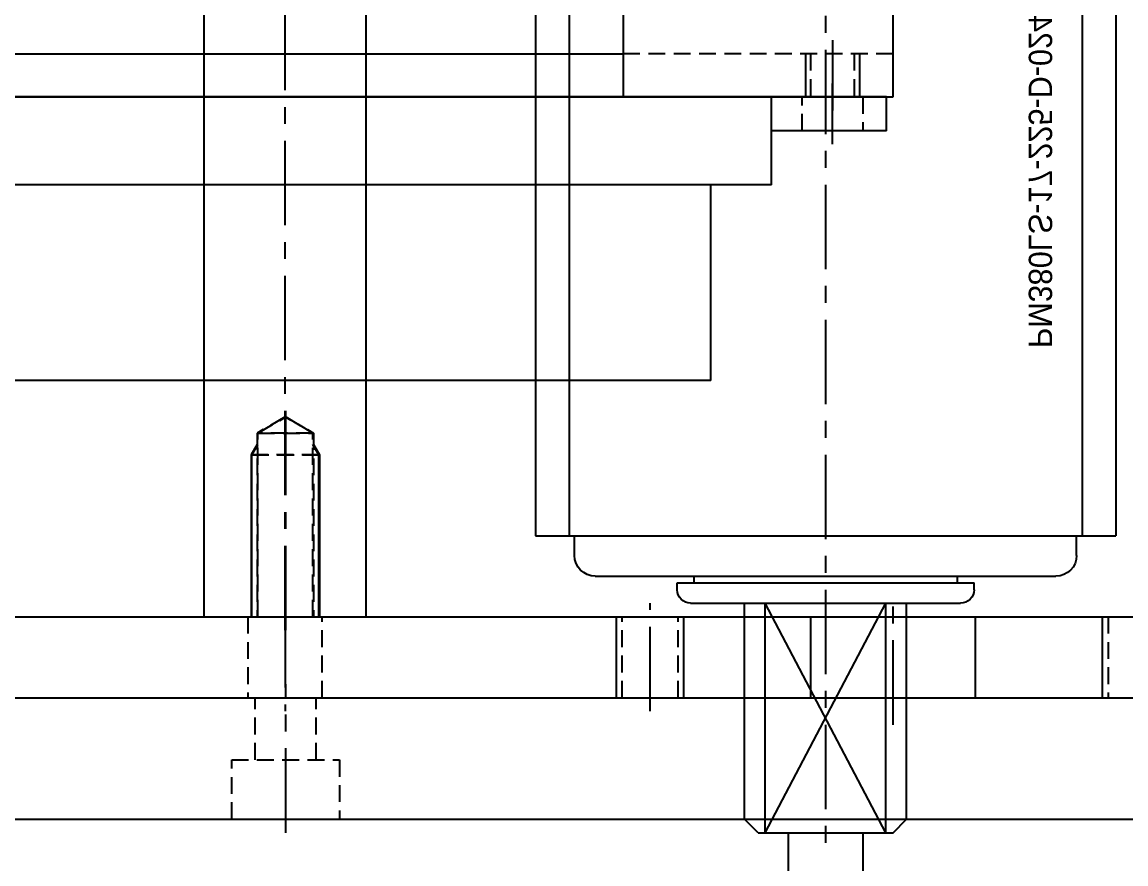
# Model space of a CAD drawing. Header units: inches. Extents: x 0 to 77285, y -118 to 40065.
# Drawn here: x 13060.1 to 13141.9, y 25676.2 to 25738.6 of the extents above; entities that cross this region are included whole.
import ezdxf
from ezdxf.enums import TextEntityAlignment as Align

# ---------------------------------------------------------------- set-up
doc = ezdxf.new("R2010")
doc.units = ezdxf.units.IN
doc.header["$LTSCALE"] = 5
doc.header["$MEASUREMENT"] = 0
doc.linetypes.add('CENTER', pattern=[2, 1.25, -0.25, 0.25, -0.25])
doc.linetypes.add('HIDDEN', pattern=[0.375, 0.25, -0.125])
for name, color, linetype in [('11', 1, 'CENTER'), ('22', 2, 'HIDDEN'), ('44', 4, 'Continuous'), ('55', 5, 'Continuous'), ('G', 231, 'Continuous'), ('T', 3, 'Continuous'), ('Y', 60, 'Continuous')]:
    doc.layers.add(name, color=color, linetype=linetype)
doc.styles.add('SCI', font='')
doc.styles.get('SCI').set_extended_font_data('Gulim')
doc.dimstyles.new('SCH', dxfattribs={"dimtxt": 2.5, "dimasz": 2, "dimexe": 1.25, "dimexo": 0.625, "dimtad": 1, "dimdec": 8, "dimtxsty": 'SCI', "dimcen": 2.5, "dimclrd": 4, "dimclre": 4, "dimclrt": 7, "dimadec": 8, "dimazin": 2, "dimtfac": 1, "dimtdec": 8, "dimtmove": 0, "dimatfit": 3, "dimfxl": 1, "dimarcsym": 0})

# ---------------------------------------------------------------- blocks, each defined once
blk = doc.blocks.new('*D363')
at = {"color": 4, "lineweight": -2, "transparency": 16777216}
for p, q in [((12554.65, 23925.55), (12554.65, 27400.643)), ((13164.65, 26493.05), (13164.65, 27400.643)), ((13004.65, 27300.643), (12714.65, 27300.643))]:
    blk.add_line(p, q, dxfattribs=at)
at = {"color": 4, "transparency": 16777216}
for points in [[(12714.65, 27327.31), (12714.65, 27273.976), (12554.65, 27300.643)], [(13004.65, 27327.31), (13004.65, 27273.976), (13164.65, 27300.643)]]:
    blk.add_solid(points, dxfattribs=at)
at = {"layer": 'Defpoints', "color": 0, "transparency": 16777216}
for p in [(12554.65, 27300.643), (13164.65, 26443.05), (12554.65, 23875.55)]:
    blk.add_point(p, dxfattribs=at)
at = {"color": 7, "transparency": 16777216, "insert": (12859.65, 27453.439), "char_height": 200, "attachment_point": 5, "style": 'SCI'}
blk.add_mtext('610', dxfattribs=at)
blk = doc.blocks.new('*D366')
at = {"color": 4, "lineweight": -2, "transparency": 16777216}
for p, q in [((12554.65, 23925.55), (12554.65, 28076.143)), ((17979.65, 23925.05), (17979.65, 28076.143)), ((12714.65, 27976.143), (17819.65, 27976.143))]:
    blk.add_line(p, q, dxfattribs=at)
at = {"color": 4, "transparency": 16777216}
for points in [[(12714.65, 28002.81), (12714.65, 27949.477), (12554.65, 27976.143)], [(17819.65, 28002.81), (17819.65, 27949.477), (17979.65, 27976.143)]]:
    blk.add_solid(points, dxfattribs=at)
at = {"layer": 'Defpoints', "color": 0, "transparency": 16777216}
for p in [(17979.65, 27976.143), (12554.65, 23875.55), (17979.65, 23875.05)]:
    blk.add_point(p, dxfattribs=at)
at = {"color": 7, "transparency": 16777216, "insert": (15267.15, 28128.806), "char_height": 200, "attachment_point": 5, "style": 'SCI'}
blk.add_mtext('5425', dxfattribs=at)
blk = doc.blocks.new('*D367')
at = {"color": 4, "lineweight": -2, "transparency": 16777216}
for p, q in [((12554.65, 23925.55), (12554.65, 29140.675)), ((21064.65, 23433.05), (21064.65, 29140.675)), ((12714.65, 29040.675), (20904.65, 29040.675))]:
    blk.add_line(p, q, dxfattribs=at)
at = {"color": 4, "transparency": 16777216}
for points in [[(12714.65, 29067.342), (12714.65, 29014.009), (12554.65, 29040.675)], [(20904.65, 29067.342), (20904.65, 29014.009), (21064.65, 29040.675)]]:
    blk.add_solid(points, dxfattribs=at)
at = {"layer": 'Defpoints', "color": 0, "transparency": 16777216}
for p in [(21064.65, 29040.675), (12554.65, 23875.55), (21064.65, 23383.05)]:
    blk.add_point(p, dxfattribs=at)
at = {"color": 7, "transparency": 16777216, "insert": (16809.65, 29193.472), "char_height": 200, "attachment_point": 5, "style": 'SCI'}
blk.add_mtext('8510', dxfattribs=at)
blk = doc.blocks.new('*D374')
at = {"color": 4, "lineweight": -2, "transparency": 16777216}
for p, q in [((12554.65, 23925.55), (12554.65, 30215.876)), ((37924.65, 23433.05), (37924.65, 30215.876)), ((12714.65, 30115.876), (37764.65, 30115.876))]:
    blk.add_line(p, q, dxfattribs=at)
at = {"color": 4, "transparency": 16777216}
for points in [[(12714.65, 30142.543), (12714.65, 30089.21), (12554.65, 30115.876)], [(37764.65, 30142.543), (37764.65, 30089.21), (37924.65, 30115.876)]]:
    blk.add_solid(points, dxfattribs=at)
at = {"layer": 'Defpoints', "color": 0, "transparency": 16777216}
for p in [(37924.65, 30115.876), (12554.65, 23875.55), (37924.65, 23383.05)]:
    blk.add_point(p, dxfattribs=at)
at = {"color": 7, "transparency": 16777216, "insert": (25239.65, 30268.539), "char_height": 200, "attachment_point": 5, "style": 'SCI'}
blk.add_mtext('25370', dxfattribs=at)
blk = doc.blocks.new('A$Cb7150516E')
for p, q in [((15, 100), (15, -30)), ((11.8, 80), (11.8, -10)), ((-7, -10), (15, -10)), ((15, -30), (-7, -30)), ((15, -30), (11.8, -30)), ((11.8, -30), (11.8, -30))]:
    blk.add_line(p, q)
at = {"layer": '11'}
blk.add_line((10.8, -25.505), (16, -25.505), dxfattribs=at)
at = {"layer": '22'}
for p, q in [((11.8, -30), (11.8, -10)), ((11.8, -23.884), (15, -23.884)), ((11.8, -27.126), (15, -27.126))]:
    blk.add_line(p, q, dxfattribs=at)
at = {"layer": 'T'}
for p, q in [((11.8, -23.505), (15, -23.505)), ((11.8, -27.505), (15, -27.505))]:
    blk.add_line(p, q, dxfattribs=at)
blk = doc.blocks.new('A$C09808f4cE')
for p, q in [((64.5, 0), (-64.5, 0)), ((55.997, -6.5), (55.997, 0)), ((64.5, -2.5), (64.5, 0)), ((64.5, -2.5), (55.997, -2.5)), ((55.997, -6.5), (-56.002, -6.5)), ((51.497, -21), (51.497, -6.5)), ((51.497, -21), (-54, -21))]:
    blk.add_line(p, q)
at = {"layer": '11'}
blk.add_line((60.5, -3.5), (60.5, 1), dxfattribs=at)
at = {"layer": '22'}
for p, q in [((58.25, -2.5), (58.25, 0)), ((62.75, 0), (62.75, -2.5))]:
    blk.add_line(p, q, dxfattribs=at)
blk = doc.blocks.new('A$C3ce8d080')
for p, q in [((0, 0, 0), (0, -320, 0)), ((9, 0, 0), (9, -320, 0)), ((15, -15, 0), (15, -305, 0))]:
    blk.add_line(p, q)
at = {"layer": '11'}
blk.add_line((-1, -75, 0), (10, -75, 0), dxfattribs=at)
at = {"layer": '22'}
for p, q in [((0, -71, 0), (4.4, -71, 0)), ((4.4, -71, 0), (4.4, -79, 0)), ((4.4, -72.75, 0), (9, -72.75, 0)), ((4.4, -77.25, 0), (9, -77.25, 0)), ((4.4, -79, 0), (0, -79, 0))]:
    blk.add_line(p, q, dxfattribs=at)
blk = doc.blocks.new('A$Cba0b814e')
for p, q in [((0, -0.045), (0, -320.045)), ((6, -0.045), (6, -320.045)), ((6, -113.945), (0, -113.945)), ((6, -126.145), (0, -126.145))]:
    blk.add_line(p, q)
at = {"layer": '11'}
for p, q in [((-1, -75), (7, -75)), ((7, -102.045), (-1, -102.045)), ((8, -120.045), (-2, -120.045))]:
    blk.add_line(p, q, dxfattribs=at)
at = {"layer": '22'}
for p, q in [((0, -72.25), (6, -72.25)), ((6, -77.75), (0, -77.75)), ((6, -99.978), (0, -99.978)), ((6, -104.112), (0, -104.112)), ((0, -135.978), (6, -135.978))]:
    blk.add_line(p, q, dxfattribs=at)
at = {"layer": 'T'}
for p, q in [((6, -99.545), (0, -99.545)), ((6, -104.545), (0, -104.545)), ((0, -135.545), (6, -135.545))]:
    blk.add_line(p, q, dxfattribs=at)
blk = doc.blocks.new('A$C6b4d137b')
for p, q in [((5, 21.5), (230, 21.5)), ((230, 21.5), (230, -21.5)), ((5, 19), (230, 19)), ((231.46, 18.6), (230, 18.6)), ((233, 17.06), (233, -17.06)), ((233.5, 11), (233.5, -11)), ((234, 11), (233.5, 11)), ((235, 10), (235, -10)), ((233, 9.75), (233.5, 9.75)), ((251, 6), (235, 6)), ((252, 5), (251, 6)), ((252, 5), (252, -5)), ((252, 4.472), (235, 4.472)), ((252, -4.472), (235, 4.472)), ((252, 4.472), (235, -4.472)), ((257.128, 2.75), (252, 2.75)), ((252, -2.75), (257.708, -2.75)), ((252, -4.472), (235, -4.472)), ((252, -5), (251, -6)), ((251, -6), (235, -6)), ((233, -9.75), (233.5, -9.75)), ((234, -11), (233.5, -11)), ((231.46, -18.6), (230, -18.6)), ((5, -19), (230, -19)), ((5, -21.5), (230, -21.5))]:
    blk.add_line(p, q)
for centre, radius, start, end in [((231.46, 17.06), 1.54, 0, 90), ((234, 10), 1, 0, 90), ((234, -10), 1, 270, 0), ((231.46, -17.06), 1.54, 270, 0)]:
    blk.add_arc(centre, radius, start, end)
at = {"layer": '11'}
blk.add_line((-16, 0), (253, 0), dxfattribs=at)
at = {"layer": '44', "style": 'SCI'}
blk.add_text('PM380LS-17-225-D-024-JD-UR430A(BLACK)', height=1.73077, rotation=180, dxfattribs=at).set_placement((192.886, -15.915), align=Align.MIDDLE_CENTER)
blk = doc.blocks.new('A$Ce276e4a4')
for p, q in [((302, 6), (0, 6)), ((302, 6), (302, -6)), ((302, -6), (0, -6))]:
    blk.add_line(p, q)
at = {"layer": '11'}
blk.add_line((303, 0), (-1, 0), dxfattribs=at)
at = {"layer": '22'}
for p, q in [((290, -2.5), (290, 2.5)), ((287.207, 0), (288.4, 2.067)), ((288.4, 2.067), (302, 2.067)), ((288.4, -2.067), (288.4, 2.067)), ((288.4, -2.067), (287.207, 0)), ((302, -2.067), (288.4, -2.067))]:
    blk.add_line(p, q, dxfattribs=at)
at = {"layer": 'T'}
for p, q in [((289.25, 2.067), (290, 2.5)), ((290, 2.5), (302, 2.5)), ((290, -2.5), (289.25, -2.067)), ((302, -2.5), (290, -2.5))]:
    blk.add_line(p, q, dxfattribs=at)
blk = doc.blocks.new('A$Ca57f8651')
blk.add_line((302, 0), (302, -320))
at = {"layer": '11'}
blk.add_line((303, -75), (286.207, -75), dxfattribs=at)
at = {"layer": '22'}
for p, q in [((290, -72.5), (290, -77.5)), ((288.4, -72.933), (287.207, -75)), ((302, -72.933), (288.4, -72.933)), ((288.4, -72.933), (288.4, -77.067)), ((287.207, -75), (288.4, -77.067)), ((288.4, -77.067), (302, -77.067))]:
    blk.add_line(p, q, dxfattribs=at)
at = {"layer": 'T'}
for p, q in [((290, -72.5), (289.25, -72.933)), ((302, -72.5), (290, -72.5)), ((289.25, -77.067), (290, -77.5)), ((290, -77.5), (302, -77.5))]:
    blk.add_line(p, q, dxfattribs=at)
blk = doc.blocks.new('A$C98ccf4fa')
for name, p in [('A$Ca57f8651', (-151, 160)), ('A$Cba0b814e', (151, 160.045)), ('A$Ce276e4a4', (-151, 85.045))]:
    blk.add_blockref(name, p)
at = {"layer": '55', "xscale": -1, "rotation": 90}
blk.add_blockref('A$C09808f4cE', (112.5, 104.995), dxfattribs=at)
at = {"layer": '55'}
blk.add_blockref('A$C6b4d137b', (-85, 45), dxfattribs=at)
at = {"layer": 'G', "xscale": -1}
blk.add_blockref('A$C3ce8d080', (166, 160, 0), dxfattribs=at)
at = {"layer": 'Y'}
blk.add_blockref('A$Cb7150516E', (97.5, 70), dxfattribs=at)

msp = doc.modelspace()

# ---------------------------------------------------------------- block references
at = {"xscale": -1, "rotation": 90}
msp.add_blockref('A$C98ccf4fa', (13164.6497809, 25845.5504763, 0), dxfattribs=at)

# ---------------------------------------------------------------- dimensions: what is measured, and where the dimension line sits
for base, p1, p2, picture, middle in [((37924.649780898, 30115.8761734788), (12554.649780898, 23875.5504762968), (37924.649780898, 23383.0504762948), '*D374', (25239.649780898, 30268.5392893244)), ((21064.649780898, 29040.6754827387), (12554.649780898, 23875.5504762968), (21064.649780898, 23383.0504762948), '*D367', (16809.649780898, 29193.4717543765)), ((17979.649780898, 27976.1433020648), (12554.649780898, 23875.5504762968), (17979.649780898, 23875.0504762948), '*D366', (15267.149780898, 28128.8064179103)), ((12554.649780898, 27300.6429068455), (13164.649780898, 26443.0504762968), (12554.649780898, 23875.5504762968), '*D363', (12859.649780898, 27453.4391784833))]:
    dim = msp.add_linear_dim(base=base, p1=p1, p2=p2, dimstyle='SCH', override={"dimscale": 80})
    dim.commit()
    dim.dimension.update_dxf_attribs({"geometry": picture, "text_midpoint": middle})

doc.saveas('drawing.dxf')
